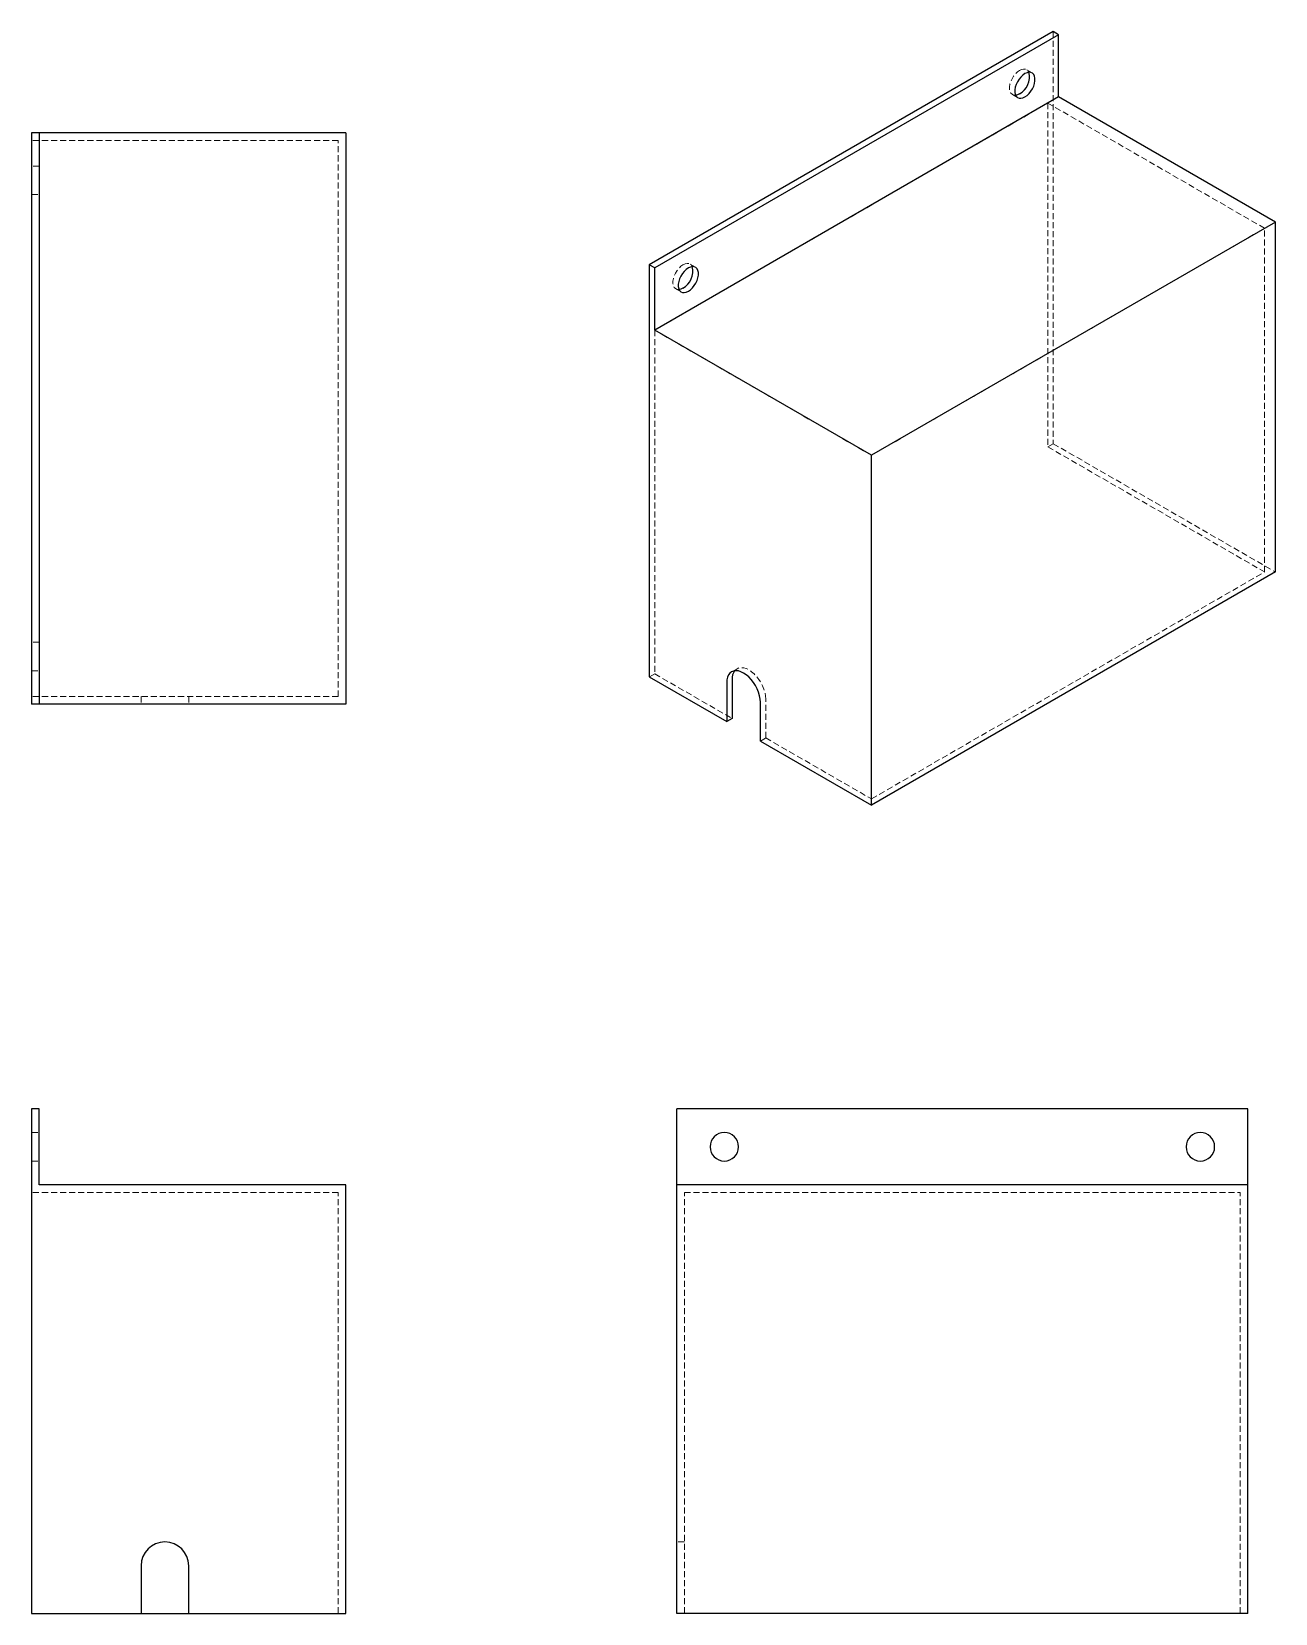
# Model space of a CAD drawing. Header units: millimetres. Extents: x 290 to 551, y 131 to 463.
import ezdxf

# ---------------------------------------------------------------- set-up
doc = ezdxf.new("R2010")
doc.units = ezdxf.units.MM
doc.linetypes.add('HIDDEN', pattern=[1.905, 1.27, -0.635])

msp = doc.modelspace()

# ---------------------------------------------------------------- linework, layer by layer
at = {"color": 7, "linetype": 'Continuous', "lineweight": 25}
for p, q in [((504.47, 463.12), (419.62, 414.14)), ((505.6, 462.47), (420.75, 413.48)), ((505.6, 462.47), (504.47, 463.12)), ((505.6, 449.4), (505.6, 462.47)), ((505.6, 449.4), (420.75, 400.42)), ((551.14, 423.11), (505.6, 449.4)), ((291.46, 441.88), (289.86, 441.88)), ((289.86, 441.88), (289.86, 321.88)), ((291.46, 441.88), (291.46, 321.88)), ((355.86, 441.88), (291.46, 441.88)), ((355.86, 441.88), (355.86, 321.88)), ((551.14, 423.11), (466.29, 374.13)), ((551.14, 349.62), (551.14, 423.11)), ((419.62, 414.14), (419.62, 327.58)), ((420.75, 413.48), (419.62, 414.14)), ((420.75, 400.42), (420.75, 413.48)), ((466.29, 374.13), (420.75, 400.42)), ((466.29, 300.64), (466.29, 374.13)), ((551.14, 349.62), (466.29, 300.64)), ((419.62, 327.58), (435.88, 318.19)), ((435.88, 326.36), (435.88, 318.19)), ((437.01, 327.01), (437.01, 318.85)), ((442.95, 314.11), (442.95, 322.28)), ((291.46, 321.88), (289.86, 321.88)), ((355.86, 321.88), (291.46, 321.88)), ((437.01, 318.85), (435.88, 318.19)), ((442.95, 314.11), (466.29, 300.64)), ((289.86, 236.88), (289.86, 130.88)), ((291.46, 236.88), (289.86, 236.88)), ((291.46, 220.88), (291.46, 236.88)), ((545.38, 236.88), (425.38, 236.88)), ((425.38, 220.88), (425.38, 236.88)), ((545.38, 220.88), (545.38, 236.88)), ((355.86, 220.88), (291.46, 220.88)), ((355.86, 130.88), (355.86, 220.88)), ((425.38, 130.88), (425.38, 220.88)), ((545.38, 220.88), (425.38, 220.88)), ((545.38, 130.88), (545.38, 220.88)), ((312.86, 140.88), (312.86, 130.88)), ((322.86, 130.88), (322.86, 140.88)), ((289.86, 130.88), (312.86, 130.88)), ((312.86, 130.88), (322.86, 130.88)), ((322.86, 130.88), (355.86, 130.88)), ((545.38, 130.88), (425.38, 130.88))]:
    msp.add_line(p, q, dxfattribs=at)
at = {"color": 7, "linetype": 'HIDDEN', "lineweight": 18}
for p, q in [((504.47, 463.12), (504.47, 376.57)), ((500.03, 454.45), (498.9, 455.1)), ((495.9, 449.91), (497.03, 449.25)), ((420.75, 400.42), (503.34, 448.1)), ((503.34, 448.1), (503.34, 375.91)), ((548.88, 421.81), (503.34, 448.1)), ((354.26, 440.28), (289.86, 440.28)), ((354.26, 323.48), (354.26, 440.28)), ((291.46, 434.88), (289.86, 434.88)), ((289.86, 428.88), (291.46, 428.88)), ((466.29, 374.13), (548.88, 421.81)), ((548.88, 349.62), (548.88, 421.81)), ((429.32, 413.63), (428.19, 414.28)), ((425.19, 409.09), (426.32, 408.43)), ((466.29, 374.13), (420.75, 400.42)), ((420.75, 400.42), (420.75, 328.23)), ((504.47, 376.57), (503.34, 375.91)), ((503.34, 375.91), (548.88, 349.62)), ((504.47, 376.57), (551.14, 349.62)), ((466.29, 301.95), (548.88, 349.62)), ((291.46, 334.88), (289.86, 334.88)), ((438.05, 329.3), (436.92, 328.65)), ((289.86, 328.88), (291.46, 328.88)), ((420.75, 328.23), (419.62, 327.58)), ((420.75, 328.23), (437.01, 318.85)), ((354.26, 323.48), (289.86, 323.48)), ((312.86, 323.48), (312.86, 321.88)), ((322.86, 323.48), (322.86, 321.88)), ((444.08, 314.76), (444.08, 322.93)), ((442.95, 314.11), (444.08, 314.76)), ((444.08, 314.76), (466.29, 301.95)), ((289.86, 231.88), (291.46, 231.88)), ((289.86, 225.88), (291.46, 225.88)), ((354.26, 219.28), (289.86, 219.28)), ((354.26, 130.88), (354.26, 219.28)), ((426.98, 219.28), (543.78, 219.28)), ((426.98, 130.88), (426.98, 219.28)), ((543.78, 130.88), (543.78, 219.28)), ((426.98, 145.88), (425.38, 145.88))]:
    msp.add_line(p, q, dxfattribs=at)
at = {"color": 7, "linetype": 'HIDDEN', "lineweight": 18, "flags": 128}
for points in [[(497.4, 454.95), (497.84, 455.16), (498.26, 455.24), (498.65, 455.21), (498.98, 455.05), (499.24, 454.79), (499.36, 454.59)], [(496.58, 449.77), (496.54, 449.77), (496.15, 449.8), (495.82, 449.96), (495.56, 450.22), (495.38, 450.58), (495.29, 451.03), (495.29, 451.54), (495.38, 452.1), (495.56, 452.67), (495.82, 453.23), (496.15, 453.77), (496.54, 454.25), (496.96, 454.65), (497.4, 454.95)], [(425.87, 408.95), (425.83, 408.95), (425.44, 408.98), (425.11, 409.14), (424.85, 409.4), (424.67, 409.76), (424.58, 410.21), (424.58, 410.72), (424.67, 411.28), (424.85, 411.85), (425.11, 412.41), (425.44, 412.95), (425.83, 413.42), (426.25, 413.83), (426.69, 414.13)], [(426.69, 414.13), (427.13, 414.34), (427.55, 414.42), (427.94, 414.39), (428.27, 414.23), (428.53, 413.97), (428.64, 413.76)], [(444.08, 322.93), (444.04, 323.59), (443.91, 324.29), (443.7, 325.01), (443.41, 325.72), (443.05, 326.41), (442.63, 327.07), (442.15, 327.68), (441.64, 328.22), (441.1, 328.68), (440.55, 329.05), (440, 329.32), (439.46, 329.48), (438.94, 329.53), (438.47, 329.47), (438.05, 329.3), (437.69, 329.02), (437.55, 328.86)]]:
    msp.add_lwpolyline(points, dxfattribs=at)
at = {"color": 7, "linetype": 'Continuous', "lineweight": 25, "flags": 128}
for points in [[(498.53, 454.3), (498.09, 453.99), (497.67, 453.59), (497.29, 453.11), (496.96, 452.58), (496.7, 452.02), (496.51, 451.44), (496.42, 450.89), (496.42, 450.38), (496.51, 449.93), (496.7, 449.57), (496.96, 449.3), (497.29, 449.15), (497.67, 449.12), (498.09, 449.2), (498.53, 449.4)], [(498.53, 449.4), (498.97, 449.71), (499.4, 450.11), (499.78, 450.59), (500.11, 451.12), (500.37, 451.69), (500.55, 452.26), (500.64, 452.81), (500.64, 453.33), (500.55, 453.77), (500.37, 454.14), (500.11, 454.4), (499.78, 454.55), (499.4, 454.59), (498.97, 454.5), (498.53, 454.3)], [(497.4, 450.06), (496.96, 449.85), (496.58, 449.77)], [(427.82, 413.48), (427.38, 413.17), (426.96, 412.77), (426.57, 412.29), (426.25, 411.76), (425.98, 411.2), (425.8, 410.62), (425.71, 410.07), (425.71, 409.56), (425.8, 409.11), (425.98, 408.75), (426.25, 408.48), (426.57, 408.33), (426.96, 408.3), (427.38, 408.38), (427.82, 408.58)], [(427.82, 408.58), (428.26, 408.89), (428.68, 409.29), (429.07, 409.77), (429.4, 410.3), (429.66, 410.87), (429.84, 411.44), (429.93, 411.99), (429.93, 412.51), (429.84, 412.95), (429.66, 413.32), (429.4, 413.58), (429.07, 413.73), (428.68, 413.77), (428.26, 413.68), (427.82, 413.48)], [(426.69, 409.24), (426.25, 409.03), (425.87, 408.95)], [(442.95, 322.28), (442.91, 322.94), (442.78, 323.64), (442.57, 324.35), (442.28, 325.07), (441.92, 325.76), (441.5, 326.42), (441.02, 327.03), (440.51, 327.57), (439.97, 328.03), (439.42, 328.4), (438.86, 328.67), (438.33, 328.83), (437.81, 328.88), (437.34, 328.82), (436.92, 328.65), (436.56, 328.37), (436.27, 327.99), (436.06, 327.52), (435.93, 326.97), (435.88, 326.36)]]:
    msp.add_lwpolyline(points, dxfattribs=at)
at = {"color": 7, "linetype": 'Continuous', "lineweight": 25}
for centre, radius, start, end in [((495.42, 453.6), 4.06, 299.2556, 14.0554), ((424.71, 412.78), 4.06, 299.2556, 14.0554), ((439.94, 327.17), 2.93, 144.69, 183.0646), ((435.38, 228.88), 3, 90, 270), ((435.38, 228.88), 3, 270, 90), ((535.38, 228.88), 3, 90, 270), ((535.38, 228.88), 3, 270, 90), ((317.86, 140.88), 5, 0, 180)]:
    msp.add_arc(centre, radius, start, end, dxfattribs=at)

doc.saveas('drawing.dxf')
